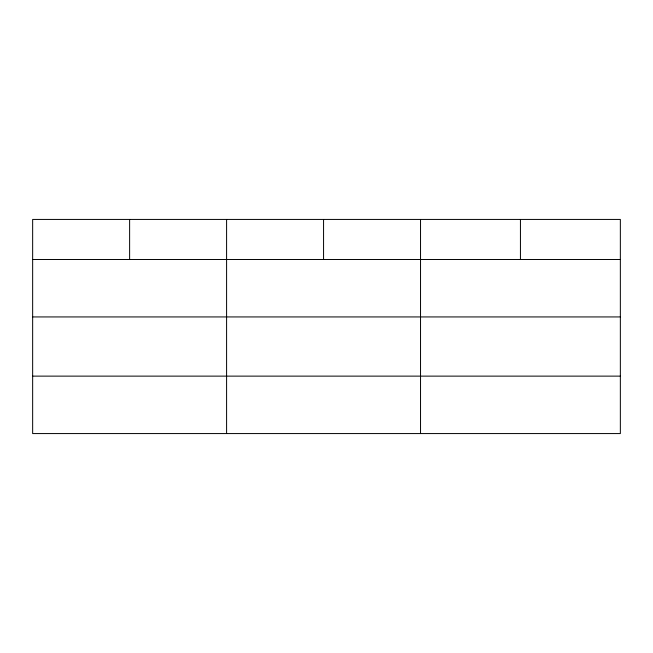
<?xml version="1.0" encoding="UTF-8"?>
<svg xmlns="http://www.w3.org/2000/svg" width="653" height="653" viewBox="0 0 653 653"><rect width="100%" height="100%" fill="white"/><g stroke="black" fill="none" stroke-linecap="round" stroke-linejoin="round"><path stroke-width="0.98" d="M620.35 316.934L620.35 219.432L32.65 219.432L32.65 433.568L620.35 433.568L620.35 316.934L32.65 316.934M32.65 259.486L620.35 259.486M32.65 376.128L620.35 376.128M520.441 219.432L520.441 259.486M420.532 219.432L420.532 433.568M323.561 219.432L323.561 259.486M226.591 219.432L226.591 433.568M129.621 219.432L129.621 259.486"/></g></svg>
